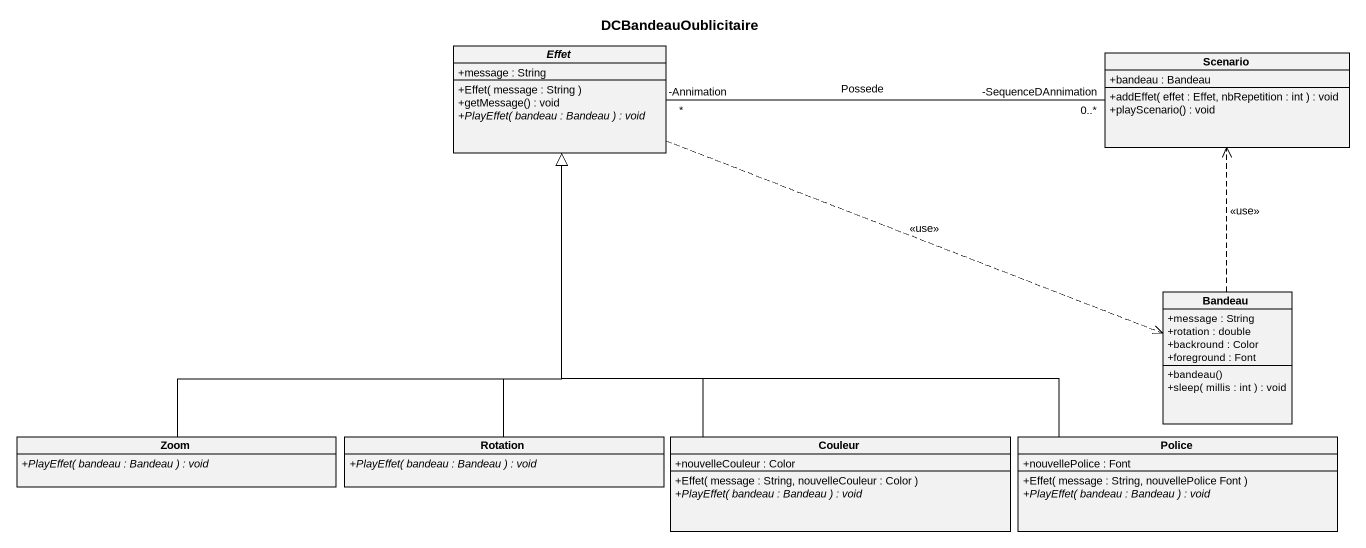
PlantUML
@startuml
title DCBandeauOublicitaire
hide circle
hide empty members
skinparam classAttributeIconSize 0
abstract class Effet {
  +message : String
  +Effet( message : String )
  +getMessage() : void
  {abstract} +PlayEffet( bandeau : Bandeau ) : void
}
class Scenario {
  +bandeau : Bandeau
  +addEffet( effet : Effet, nbRepetition : int ) : void
  +playScenario() : void
}
class Bandeau {
  +message : String
  +rotation : double
  +backround : Color
  +foreground : Font
  +bandeau()
  +sleep( millis : int ) : void
}
class Zoom {
  {abstract} +PlayEffet( bandeau : Bandeau ) : void
}
class Rotation {
  {abstract} +PlayEffet( bandeau : Bandeau ) : void
}
class Couleur {
  +nouvelleCouleur : Color
  +Effet( message : String, nouvelleCouleur : Color )
  {abstract} +PlayEffet( bandeau : Bandeau ) : void
}
class Police {
  +nouvellePolice : Font
  +Effet( message : String, nouvellePolice Font )
  {abstract} +PlayEffet( bandeau : Bandeau ) : void
}
Effet .right.> Bandeau : <<use>>
Scenario "0..*\n-SequenceDAnnimation" -left- "*\n-Annimation" Effet : Possede
Bandeau .up.> Scenario : <<use>>
Zoom -up-|> Effet
Rotation -up-|> Effet
Couleur -up-|> Effet
Police -up-|> Effet
@enduml
